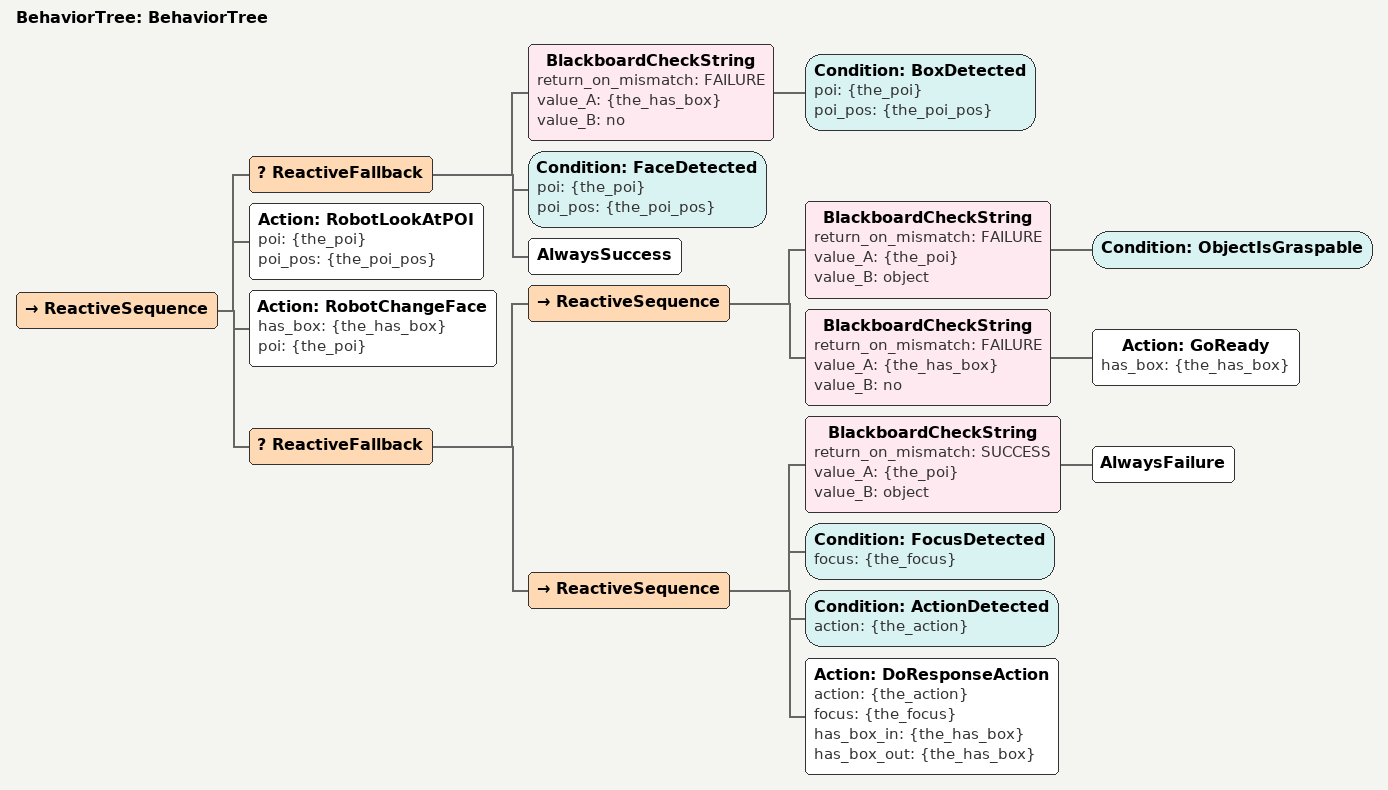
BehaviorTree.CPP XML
<?xml version="1.0"?>
<root main_tree_to_execute="BehaviorTree">
    <BehaviorTree ID="BehaviorTree">
        <ReactiveSequence>
            <ReactiveFallback>
                <BlackboardCheckString return_on_mismatch="FAILURE" value_A="{the_has_box}" value_B="no">
                    <Condition ID="BoxDetected" poi="{the_poi}" poi_pos="{the_poi_pos}"/>
                </BlackboardCheckString>
                <Condition ID="FaceDetected" poi="{the_poi}" poi_pos="{the_poi_pos}"/>
                <AlwaysSuccess/>
            </ReactiveFallback>
            <Action ID="RobotLookAtPOI" poi="{the_poi}" poi_pos="{the_poi_pos}"/>
            <Action ID="RobotChangeFace" has_box="{the_has_box}" poi="{the_poi}"/>
            <ReactiveFallback>
                <ReactiveSequence>
                    <BlackboardCheckString return_on_mismatch="FAILURE" value_A="{the_poi}" value_B="object">
                        <Condition ID="ObjectIsGraspable"/>
                    </BlackboardCheckString>
                    <BlackboardCheckString return_on_mismatch="FAILURE" value_A="{the_has_box}" value_B="no">
                        <Action ID="GoReady" has_box="{the_has_box}"/>
                    </BlackboardCheckString>
                </ReactiveSequence>
                <ReactiveSequence>
                    <BlackboardCheckString return_on_mismatch="SUCCESS" value_A="{the_poi}" value_B="object">
                        <AlwaysFailure/>
                    </BlackboardCheckString>
                    <Condition ID="FocusDetected" focus="{the_focus}"/>
                    <Condition ID="ActionDetected" action="{the_action}"/>
                    <Action ID="DoResponseAction" action="{the_action}" focus="{the_focus}" has_box_in="{the_has_box}" has_box_out="{the_has_box}"/>
                </ReactiveSequence>
            </ReactiveFallback>
        </ReactiveSequence>
    </BehaviorTree>
</root>
